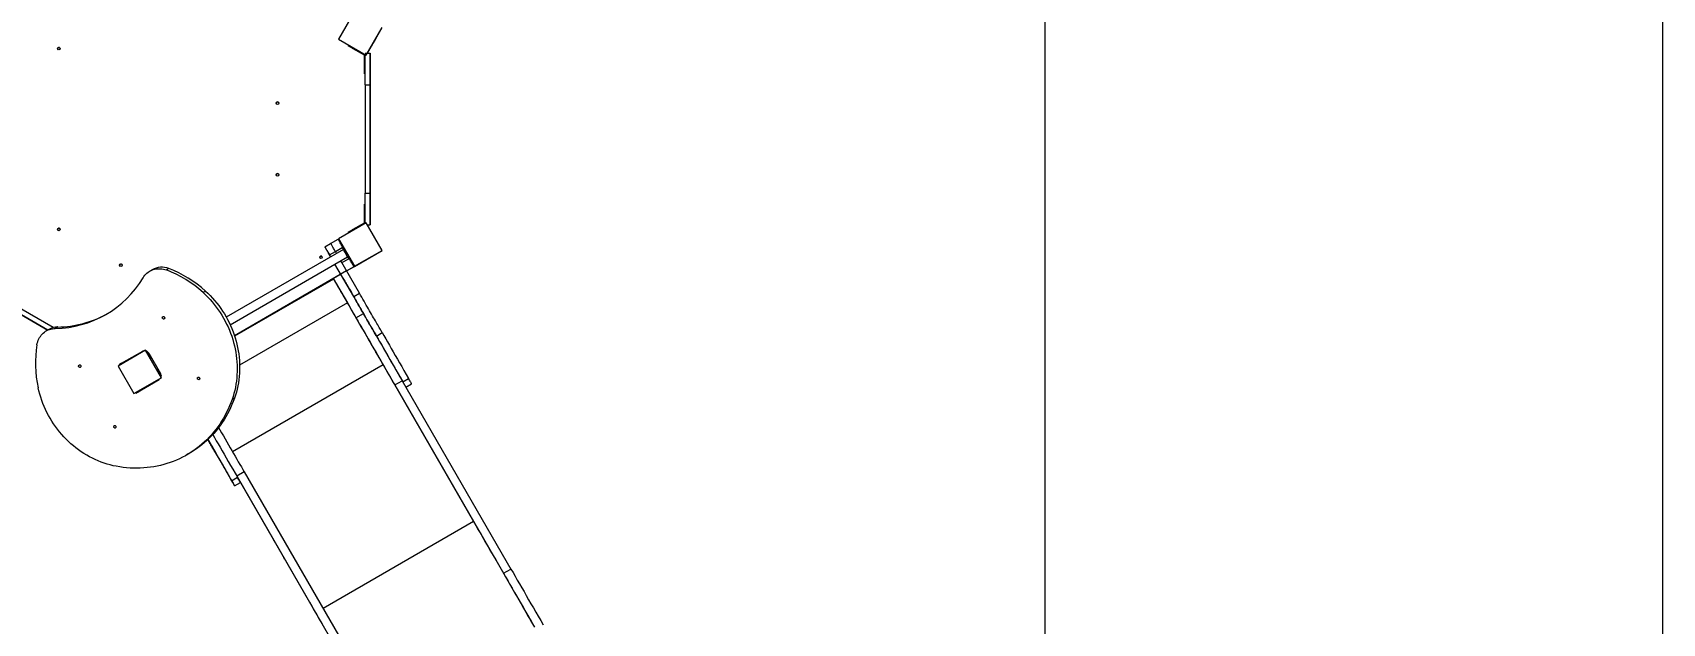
# Model space of a CAD drawing. Header units: millimetres. Extents: x -6006 to 5875, y -6399 to 6717.
# Drawn here: x 756 to 5875, y -1473 to 383 of the extents above; entities that cross this region are included whole.
import ezdxf

# ---------------------------------------------------------------- set-up
doc = ezdxf.new("R2010")
doc.units = ezdxf.units.MM
for name, color, linetype in [('DIKOM_ОБЪЕКТ', 7, 'Continuous'), ('DIKOM_РАЗМЕР_ЗОНА', 7, 'Continuous'), ('DIKOM_РАЗМЕР_ОБЪЕКТА', 7, 'Continuous')]:
    doc.layers.add(name, color=color, linetype=linetype)
doc.styles.add('style1', font='arial.ttf', dxfattribs={"width": 0.8})
doc.dimstyles.new('1-50', dxfattribs={"dimtxt": 300, "dimasz": 200, "dimexe": 100, "dimexo": 0, "dimgap": 100, "dimtad": 0, "dimdec": 0, "dimtxsty": 'style1', "dimcen": 0, "dimclrd": 7, "dimclre": 7, "dimadec": 1, "dimazin": 2, "dimtfac": 1, "dimtdec": 0, "dimtmove": 1, "dimatfit": 3, "dimfxl": 0, "dimlwd": 25, "dimlwe": 18, "dimarcsym": 0})

# ---------------------------------------------------------------- blocks, each defined once
blk = doc.blocks.new('*D15')
at = {"layer": 'Defpoints', "color": 0, "transparency": 16777216}
for p in [(-4354.5, 4593), (3409.3, 4593), (-1328.6, -3571.9)]:
    blk.add_point(p, dxfattribs=at)
at = {"layer": 'DIKOM_РАЗМЕР_ОБЪЕКТА', "color": 7, "lineweight": 18, "transparency": 16777216}
for p, q in [((3409.3, 4593), (-4454.5, 4593)), ((-1328.6, -3571.9), (-4454.5, -3571.9))]:
    blk.add_line(p, q, dxfattribs=at)
at = {"layer": 'DIKOM_РАЗМЕР_ОБЪЕКТА', "color": 7, "lineweight": 25, "transparency": 16777216}
for p, q in [((-4354.5, 4393), (-4354.5, 968.7)), ((-4354.5, -3371.9), (-4354.5, 52.5))]:
    blk.add_line(p, q, dxfattribs=at)
at = {"layer": 'DIKOM_РАЗМЕР_ОБЪЕКТА', "color": 7, "transparency": 16777216}
for points in [[(-4387.8, 4393), (-4321.1, 4393), (-4354.5, 4593)], [(-4387.8, -3371.9), (-4321.1, -3371.9), (-4354.5, -3571.9)]]:
    blk.add_solid(points, dxfattribs=at)
at = {"layer": 'DIKOM_РАЗМЕР_ОБЪЕКТА', "color": 0, "transparency": 16777216, "insert": (-4354.5, 510.6), "char_height": 300, "attachment_point": 5, "rotation": 90, "style": 'style1'}
blk.add_mtext('8150', dxfattribs=at)
blk = doc.blocks.new('*D16')
at = {"layer": 'Defpoints', "color": 0, "transparency": 16777216}
for p in [(3934.6, 4272.9), (-3710.1, -291), (3934.6, -4791.6)]:
    blk.add_point(p, dxfattribs=at)
at = {"layer": 'DIKOM_РАЗМЕР_ОБЪЕКТА', "color": 7, "lineweight": 18, "transparency": 16777216}
for p, q in [((3934.6, 4272.9), (3934.6, -4891.6)), ((-3710.1, -291), (-3710.1, -4891.6))]:
    blk.add_line(p, q, dxfattribs=at)
at = {"layer": 'DIKOM_РАЗМЕР_ОБЪЕКТА', "color": 7, "lineweight": 25, "transparency": 16777216}
for p, q in [((-3510.1, -4791.6), (-1432.6, -4791.6)), ((3734.6, -4791.6), (-518.7, -4791.6))]:
    blk.add_line(p, q, dxfattribs=at)
at = {"layer": 'DIKOM_РАЗМЕР_ОБЪЕКТА', "color": 7, "transparency": 16777216}
for points in [[(-3510.1, -4758.3), (-3510.1, -4825), (-3710.1, -4791.6)], [(3734.6, -4758.3), (3734.6, -4825), (3934.6, -4791.6)]]:
    blk.add_solid(points, dxfattribs=at)
at = {"layer": 'DIKOM_РАЗМЕР_ОБЪЕКТА', "color": 0, "transparency": 16777216, "insert": (-975.7, -4791.6), "char_height": 300, "attachment_point": 5, "style": 'style1'}
blk.add_mtext('7650', dxfattribs=at)
blk = doc.blocks.new('*D14')
at = {"layer": 'Defpoints', "color": 0, "transparency": 16777216}
for p in [(3463.3, 6716.6), (-5809.5, -5571.9), (-1350.4, -5571.9)]:
    blk.add_point(p, dxfattribs=at)
at = {"layer": 'DIKOM_РАЗМЕР_ЗОНА', "color": 7, "lineweight": 18, "transparency": 16777216}
for p, q in [((3463.3, 6716.6), (-5909.5, 6716.6)), ((-1350.4, -5571.9), (-5909.5, -5571.9))]:
    blk.add_line(p, q, dxfattribs=at)
at = {"layer": 'DIKOM_РАЗМЕР_ЗОНА', "color": 7, "lineweight": 25, "transparency": 16777216}
for p, q in [((-5809.5, 6516.6), (-5809.5, 1149.1)), ((-5809.5, -5371.9), (-5809.5, 69.4))]:
    blk.add_line(p, q, dxfattribs=at)
at = {"layer": 'DIKOM_РАЗМЕР_ЗОНА', "color": 7, "transparency": 16777216}
for points in [[(-5842.8, 6516.6), (-5776.2, 6516.6), (-5809.5, 6716.6)], [(-5842.8, -5371.9), (-5776.2, -5371.9), (-5809.5, -5571.9)]]:
    blk.add_solid(points, dxfattribs=at)
at = {"layer": 'DIKOM_РАЗМЕР_ЗОНА', "color": 0, "transparency": 16777216, "insert": (-5809.5, 609.2), "char_height": 300, "attachment_point": 5, "rotation": 90, "style": 'style1'}
blk.add_mtext('12300', dxfattribs=at)
blk = doc.blocks.new('*D13')
at = {"layer": 'Defpoints', "color": 0, "transparency": 16777216}
for p in [(5874.9, 4901.6), (-5210.1, -1293.8), (5874.9, -6202.3)]:
    blk.add_point(p, dxfattribs=at)
at = {"layer": 'DIKOM_РАЗМЕР_ЗОНА', "color": 7, "lineweight": 18, "transparency": 16777216}
for p, q in [((5874.9, 4901.6), (5874.9, -6302.3)), ((-5210.1, -1293.8), (-5210.1, -6302.3))]:
    blk.add_line(p, q, dxfattribs=at)
at = {"layer": 'DIKOM_РАЗМЕР_ЗОНА', "color": 7, "lineweight": 25, "transparency": 16777216}
for p, q in [((-5010.1, -6202.3), (160.5, -6202.3)), ((5674.9, -6202.3), (1240.2, -6202.3))]:
    blk.add_line(p, q, dxfattribs=at)
at = {"layer": 'DIKOM_РАЗМЕР_ЗОНА', "color": 7, "transparency": 16777216}
for points in [[(-5010.1, -6169), (-5010.1, -6235.6), (-5210.1, -6202.3)], [(5674.9, -6169), (5674.9, -6235.6), (5874.9, -6202.3)]]:
    blk.add_solid(points, dxfattribs=at)
at = {"layer": 'DIKOM_РАЗМЕР_ЗОНА', "color": 0, "transparency": 16777216, "insert": (700.4, -6202.3), "char_height": 300, "attachment_point": 5, "style": 'style1'}
blk.add_mtext('11100', dxfattribs=at)

msp = doc.modelspace()

# ---------------------------------------------------------------- linework, layer by layer
at = {"layer": 'DIKOM_ОБЪЕКТ', "color": 7, "linetype": 'Continuous', "lineweight": 15}
for p, q in [((1766.9, 448.6), (1716.9, 362)), ((1716.9, 362), (1803.5, 312)), ((1803.5, 312), (1853.5, 398.6)), ((1807.4, 318.6), (1853.6, 398.5)), ((1747.3, 341), (1748.8, 343.6)), ((1764.3, 334.6), (1762.8, 332)), ((1797.7, 311.8), (1762.8, 332)), ((1797.7, 271.6), (1797.7, 311.8)), ((1800.7, 318.6), (1815.7, 318.6)), ((1815.8, 318.5), (1815.7, 318.6)), ((1797.7, 271.6), (1800.7, 271.6)), ((1800.7, 253.6), (1797.7, 253.6)), ((1797.7, 253.5), (1797.7, 253.6)), ((1800.7, 253.5), (1797.7, 253.5)), ((1800.7, 218.6), (1815.7, 218.6)), ((1800.7, 218.6), (1800.7, -121.4)), ((1815.7, 218.6), (1815.7, -121.4)), ((1815.8, -121.5), (1815.8, 218.5)), ((1815.7, 198.6), (1815.7, 198.5)), ((1815.7, 198.5), (1815.7, 198.5)), ((1815.7, 98.6), (1815.7, 98.5)), ((1815.7, -1.4), (1815.7, -1.5)), ((1815.7, -1.5), (1815.7, -1.5)), ((1815.7, -101.4), (1815.7, -101.5)), ((1800.7, -121.4), (1815.7, -121.4)), ((1797.7, -156.4), (1800.7, -156.4)), ((1797.7, -214.7), (1797.7, -174.4)), ((1800.7, -174.4), (1797.7, -174.4)), ((1803.5, -214.8), (1716.9, -264.8)), ((1748.8, -246.4), (1747.3, -243.8)), ((1762.8, -234.8), (1797.7, -214.7)), ((1762.8, -234.8), (1764.3, -237.4)), ((1853.5, -301.4), (1803.5, -214.8)), ((1807.4, -221.4), (1815.7, -221.4)), ((1807.4, -221.5), (1815.8, -221.5)), ((1815.7, -221.4), (1815.8, -221.5)), ((1731.7, -298.4), (1363.8, -510.9)), ((1673.6, -289.8), (1691.8, -279.3)), ((1673.6, -289.8), (1673.6, -289.9)), ((1688.6, -315.8), (1706.8, -305.3)), ((1691.8, -279.3), (1715.2, -265.8)), ((1691.8, -279.3), (1691.8, -279.3)), ((1706.8, -305.3), (1728.5, -292.8)), ((1710.1, -310.9), (1706.8, -305.3)), ((1716.9, -264.8), (1766.9, -351.4)), ((1716.9, -264.8), (1716.9, -264.9)), ((1728.5, -292.8), (1731.9, -290.8)), ((1728.5, -292.8), (1728.5, -292.8)), ((1766.9, -351.4), (1853.5, -301.4)), ((1766.9, -351.5), (1853.5, -301.5)), ((1853.5, -301.4), (1853.5, -301.5)), ((1376.1, -534.9), (1745.2, -321.8)), ((1691.9, -321.4), (1688.6, -315.8)), ((1764.2, -446.7), (1705.4, -344.8)), ((1726.8, -339.9), (1723.6, -334.3)), ((1782.4, -436.2), (1723.6, -334.3)), ((1726.8, -339.9), (1748.5, -327.4)), ((1741.8, -366), (1766.9, -351.5)), ((1741.8, -365.9), (1765.2, -352.4)), ((1741.8, -366), (1765.2, -352.5)), ((1748.5, -327.4), (1751.9, -325.4)), ((1748.5, -327.4), (1751.9, -325.4)), ((1748.5, -327.4), (1748.5, -327.4)), ((1751.9, -325.4), (1751.9, -325.4)), ((1766.9, -351.5), (1765.2, -352.5)), ((1766.9, -351.5), (1765.2, -352.5)), ((1766.9, -351.5), (1765.2, -352.5)), ((1765.2, -352.4), (1765.2, -352.5)), ((1766.9, -351.4), (1766.9, -351.5)), ((1766.9, -351.5), (1766.9, -351.5)), ((1766.9, -351.5), (1766.9, -351.5)), ((1766.9, -351.5), (1766.9, -351.5)), ((1766.9, -351.5), (1766.9, -351.5)), ((1131.4, -362.1), (1123.7, -366.6)), ((1183.5, -358.5), (1175.8, -362.9)), ((1741.8, -366), (1389.6, -569.3)), ((1701, -391.3), (1390.1, -570.7)), ((1700.2, -390), (1723.6, -376.5)), ((1700.2, -390), (1700.2, -390)), ((1700.2, -390), (1744.3, -466.2)), ((1723.6, -376.5), (1723.6, -376.5)), ((642.7, -458.7), (803.4, -551.5)), ((803.4, -551.5), (642.7, -458.7)), ((820.4, -544), (650.2, -445.7)), ((1298.6, -429.2), (1290.9, -433.6)), ((1764.2, -446.7), (1782.4, -436.2)), ((1744.3, -466.2), (1405.8, -661.6)), ((1771.2, -512.8), (1794.6, -499.3)), ((806.3, -549.8), (798.6, -554.3)), ((834.6, -542), (826.9, -546.5)), ((1835.6, -570.3), (1853.8, -559.8)), ((1110.7, -614.8), (1024.1, -664.8)), ((1024.1, -664.8), (1074.1, -751.4)), ((1035.2, -656), (1027.5, -660.5)), ((1035.2, -656), (1101.4, -617.8)), ((1160.7, -701.4), (1110.7, -614.8)), ((1120.5, -624.1), (1157.5, -688.2)), ((1125.7, -640.8), (1129, -638.9)), ((1856.8, -661), (1383.9, -934)), ((1856.8, -661), (2141, -1153.3)), ((1074.1, -751.4), (1160.7, -701.4)), ((1153.2, -708), (1079.5, -750.5)), ((1158.1, -702.9), (1080.3, -747.8)), ((1145.7, -675.4), (1149, -673.5)), ((1145.7, -675.4), (1149, -673.5)), ((1147.4, -674.5), (1147.4, -674.4)), ((1160.7, -701.4), (1160.7, -701.4)), ((1893.1, -724.1), (1916.5, -710.6)), ((1916.5, -710.6), (2258.1, -1302.2)), ((1918.6, -714.2), (1936.8, -703.7)), ((1074.1, -751.4), (1074.1, -751.4)), ((1389.8, -765.3), (1382.1, -769.7)), ((1893.1, -724.1), (2234.7, -1315.7)), ((1928.1, -730.6), (1946.3, -720.1)), ((1306.5, -896), (1306.2, -895.5)), ((1306.5, -896), (1311.6, -904.8)), ((1310.5, -902.9), (1310.5, -902.8)), ((1240.1, -943.6), (1247.8, -939.2)), ((1330.6, -937.7), (1330.6, -937.7)), ((1380.8, -1024.7), (1399, -1014.2)), ((1420.3, -997.1), (1396.9, -1010.6)), ((1397.7, -1011.9), (1738.4, -1602.2)), ((1420.3, -997.1), (1761.8, -1588.7)), ((1390.3, -1041.1), (1408.5, -1030.6)), ((1408.5, -1030.6), (1625.3, -1406.3)), ((2141, -1153.3), (1668.1, -1426.3)), ((2234.7, -1315.7), (2258.1, -1302.2))]:
    msp.add_line(p, q, dxfattribs=at)
at = {"layer": 'DIKOM_ОБЪЕКТ', "color": 7, "linetype": 'Continuous', "lineweight": 15, "flags": 128}
for points in [[(1835.3, 366.9), (1835.2, 366.8), (1834.9, 366.3), (1834.5, 365.5), (1833.9, 364.5), (1833.1, 363.2), (1832.2, 361.6), (1831.2, 359.9), (1830.2, 358.1), (1829.1, 356.2), (1828, 354.3), (1826.9, 352.4), (1825.8, 350.5), (1824.8, 348.8), (1824, 347.3), (1823.2, 346), (1822.6, 345), (1822.2, 344.2), (1821.9, 343.7), (1821.8, 343.5), (1821.9, 343.7), (1822.2, 344.2), (1822.6, 345), (1823.2, 346), (1824, 347.3), (1824.8, 348.8), (1825.8, 350.5), (1826.9, 352.4), (1828, 354.3), (1829.1, 356.2), (1830.2, 358.1), (1831.2, 359.9), (1832.2, 361.6), (1833.1, 363.2), (1833.9, 364.5), (1834.5, 365.5), (1834.9, 366.3), (1835.2, 366.8), (1835.3, 366.9)], [(1831.1, 359.5), (1831, 359.4), (1830.7, 358.9), (1830.3, 358.2), (1829.7, 357.2), (1829.1, 356.1), (1828.4, 354.9), (1827.8, 353.8), (1827.2, 352.7), (1826.7, 351.8), (1826.3, 351.2), (1826.1, 350.9), (1826.1, 350.9), (1826.3, 351.2), (1826.7, 351.8), (1827.2, 352.7), (1827.8, 353.8), (1828.4, 354.9), (1829.1, 356.1), (1829.7, 357.2), (1830.3, 358.2), (1830.7, 358.9), (1831, 359.4), (1831.1, 359.5)], [(1762.8, 332), (1760.6, 333.2), (1758.5, 334.5), (1756.4, 335.7), (1754.4, 336.8), (1752.6, 337.9), (1751.1, 338.8), (1749.7, 339.5), (1748.7, 340.1), (1747.9, 340.6), (1747.4, 340.9), (1747.3, 341)], [(1800.7, 218.6), (1800.7, 224.6), (1800.7, 230.6), (1800.7, 236.6), (1800.7, 242.5), (1800.7, 248.3), (1800.7, 254), (1800.7, 259.6), (1800.7, 265), (1800.7, 270.3), (1800.7, 275.4), (1800.7, 280.2), (1800.7, 284.9), (1800.7, 289.3), (1800.7, 293.4), (1800.7, 297.3), (1800.7, 300.9), (1800.7, 304.1), (1800.7, 307.1), (1800.7, 309.8), (1800.7, 312.1), (1800.7, 313.6)], [(1815.7, 218.6), (1815.7, 224.6), (1815.7, 230.6), (1815.7, 236.6), (1815.7, 242.5), (1815.7, 248.3), (1815.7, 254), (1815.7, 259.6), (1815.7, 265), (1815.7, 270.3), (1815.7, 275.4), (1815.7, 280.2), (1815.7, 284.9), (1815.7, 289.3), (1815.7, 293.4), (1815.7, 297.3), (1815.7, 300.9), (1815.7, 304.1), (1815.7, 307.1), (1815.7, 309.8), (1815.7, 312.1), (1815.7, 314), (1815.7, 315.7), (1815.7, 316.9), (1815.7, 317.8), (1815.7, 318.4), (1815.7, 318.6)], [(1815.8, 318.5), (1815.8, 318.4), (1815.8, 317.8), (1815.8, 316.9), (1815.8, 315.6), (1815.8, 314), (1815.8, 312), (1815.8, 309.7), (1815.8, 307.1), (1815.8, 304.1), (1815.8, 300.8), (1815.8, 297.3), (1815.8, 293.4), (1815.8, 289.2), (1815.8, 284.9), (1815.8, 280.2), (1815.8, 275.3), (1815.8, 270.3), (1815.8, 265), (1815.8, 259.6), (1815.8, 254), (1815.8, 248.3), (1815.8, 242.5), (1815.8, 236.6), (1815.8, 230.6), (1815.8, 224.6), (1815.8, 218.5)], [(1797.7, 253.6), (1797.7, 253.7), (1797.7, 254.3), (1797.7, 255.2), (1797.7, 256.4), (1797.7, 258), (1797.7, 259.8), (1797.7, 261.8), (1797.7, 264.1), (1797.7, 266.5), (1797.7, 269), (1797.7, 271.6)], [(1815.7, 269.6), (1815.7, 269.7), (1815.7, 270.3), (1815.7, 271.1), (1815.7, 272.1), (1815.7, 273.3), (1815.7, 274.4), (1815.7, 275.6), (1815.7, 276.5), (1815.7, 277.2), (1815.7, 277.5), (1815.7, 277.5), (1815.7, 277.2), (1815.7, 276.5), (1815.7, 275.6), (1815.7, 274.4), (1815.7, 273.3), (1815.7, 272.1), (1815.7, 271.1), (1815.7, 270.3), (1815.7, 269.7), (1815.7, 269.6)], [(1815.7, 269.5), (1815.7, 269.7), (1815.7, 270.2), (1815.7, 271), (1815.7, 272.1), (1815.7, 273.2), (1815.7, 274.4), (1815.7, 275.5), (1815.7, 276.5), (1815.7, 277.1), (1815.7, 277.5), (1815.7, 277.5), (1815.7, 277.1), (1815.7, 276.5), (1815.7, 275.5), (1815.7, 274.4), (1815.7, 273.2), (1815.7, 272.1), (1815.7, 271), (1815.7, 270.2), (1815.7, 269.7), (1815.7, 269.5)], [(1815.7, 98.6), (1815.7, 98.7), (1815.7, 99.3), (1815.7, 100.2), (1815.7, 101.4), (1815.7, 103), (1815.7, 104.9), (1815.7, 107.1), (1815.7, 109.7), (1815.7, 112.5), (1815.7, 115.5), (1815.7, 118.8), (1815.7, 122.3), (1815.7, 126), (1815.7, 129.9), (1815.7, 133.9), (1815.7, 138), (1815.7, 142.2), (1815.7, 146.4), (1815.7, 150.7), (1815.7, 154.9), (1815.7, 159.1), (1815.7, 163.2), (1815.7, 167.2), (1815.7, 171.1), (1815.7, 174.8), (1815.7, 178.3), (1815.7, 181.6), (1815.7, 184.7), (1815.7, 187.5), (1815.7, 190), (1815.7, 192.2), (1815.7, 194.1), (1815.7, 195.7), (1815.7, 196.9), (1815.7, 197.8), (1815.7, 198.4), (1815.7, 198.6)], [(1815.7, 198.5), (1815.7, 198.4), (1815.7, 197.8), (1815.7, 196.9), (1815.7, 195.7), (1815.7, 194.1), (1815.7, 192.2), (1815.7, 190), (1815.7, 187.4), (1815.7, 184.6), (1815.7, 181.6), (1815.7, 178.3), (1815.7, 174.8), (1815.7, 171.1), (1815.7, 167.2), (1815.7, 163.2), (1815.7, 159.1), (1815.7, 154.9), (1815.7, 150.7), (1815.7, 146.4), (1815.7, 142.2), (1815.7, 138), (1815.7, 133.9), (1815.7, 129.9), (1815.7, 126), (1815.7, 122.3), (1815.7, 118.8), (1815.7, 115.5), (1815.7, 112.4), (1815.7, 109.6), (1815.7, 107.1), (1815.7, 104.9), (1815.7, 103), (1815.7, 101.4), (1815.7, 100.2), (1815.7, 99.3), (1815.7, 98.7), (1815.7, 98.5)], [(1815.7, -101.4), (1815.7, -101.3), (1815.7, -100.7), (1815.7, -99.8), (1815.7, -98.6), (1815.7, -97), (1815.7, -95.1), (1815.7, -92.9), (1815.7, -90.3), (1815.7, -87.5), (1815.7, -84.5), (1815.7, -81.2), (1815.7, -77.7), (1815.7, -74), (1815.7, -70.1), (1815.7, -66.1), (1815.7, -62), (1815.7, -57.8), (1815.7, -53.6), (1815.7, -49.3), (1815.7, -45.1), (1815.7, -40.9), (1815.7, -36.8), (1815.7, -32.8), (1815.7, -28.9), (1815.7, -25.2), (1815.7, -21.7), (1815.7, -18.4), (1815.7, -15.3), (1815.7, -12.5), (1815.7, -10), (1815.7, -7.8), (1815.7, -5.9), (1815.7, -4.3), (1815.7, -3.1), (1815.7, -2.2), (1815.7, -1.6), (1815.7, -1.4)], [(1815.7, -1.5), (1815.7, -1.6), (1815.7, -2.2), (1815.7, -3.1), (1815.7, -4.3), (1815.7, -5.9), (1815.7, -7.8), (1815.7, -10), (1815.7, -12.6), (1815.7, -15.4), (1815.7, -18.4), (1815.7, -21.7), (1815.7, -25.2), (1815.7, -28.9), (1815.7, -32.8), (1815.7, -36.8), (1815.7, -40.9), (1815.7, -45.1), (1815.7, -49.3), (1815.7, -53.6), (1815.7, -57.8), (1815.7, -62), (1815.7, -66.1), (1815.7, -70.1), (1815.7, -74), (1815.7, -77.7), (1815.7, -81.2), (1815.7, -84.5), (1815.7, -87.6), (1815.7, -90.4), (1815.7, -92.9), (1815.7, -95.1), (1815.7, -97), (1815.7, -98.6), (1815.7, -99.8), (1815.7, -100.7), (1815.7, -101.3), (1815.7, -101.5)], [(1800.7, -216.4), (1800.7, -214.9), (1800.7, -212.6), (1800.7, -210), (1800.7, -207), (1800.7, -203.7), (1800.7, -200.2), (1800.7, -196.3), (1800.7, -192.1), (1800.7, -187.8), (1800.7, -183.1), (1800.7, -178.2), (1800.7, -173.2), (1800.7, -167.9), (1800.7, -162.5), (1800.7, -156.9), (1800.7, -151.2), (1800.7, -145.4), (1800.7, -139.5), (1800.7, -133.5), (1800.7, -127.5), (1800.7, -121.4)], [(1815.7, -221.4), (1815.7, -221.3), (1815.7, -220.7), (1815.7, -219.8), (1815.7, -218.5), (1815.7, -216.9), (1815.7, -214.9), (1815.7, -212.6), (1815.7, -210), (1815.7, -207), (1815.7, -203.7), (1815.7, -200.2), (1815.7, -196.3), (1815.7, -192.1), (1815.7, -187.8), (1815.7, -183.1), (1815.7, -178.2), (1815.7, -173.2), (1815.7, -167.9), (1815.7, -162.5), (1815.7, -156.9), (1815.7, -151.2), (1815.7, -145.4), (1815.7, -139.5), (1815.7, -133.5), (1815.7, -127.5), (1815.7, -121.4)], [(1815.8, -121.5), (1815.8, -127.5), (1815.8, -133.5), (1815.8, -139.5), (1815.8, -145.4), (1815.8, -151.2), (1815.8, -156.9), (1815.8, -162.5), (1815.8, -167.9), (1815.8, -173.2), (1815.8, -178.3), (1815.8, -183.1), (1815.8, -187.8), (1815.8, -192.2), (1815.8, -196.3), (1815.8, -200.2), (1815.8, -203.8), (1815.8, -207), (1815.8, -210), (1815.8, -212.7), (1815.8, -215), (1815.8, -216.9), (1815.8, -218.6), (1815.8, -219.8), (1815.8, -220.7), (1815.8, -221.3), (1815.8, -221.5)], [(1797.7, -174.4), (1797.7, -171.9), (1797.7, -169.4), (1797.7, -167), (1797.7, -164.7), (1797.7, -162.7), (1797.7, -160.8), (1797.7, -159.3), (1797.7, -158.1), (1797.7, -157.2), (1797.7, -156.6), (1797.7, -156.4)], [(1815.7, -180.4), (1815.7, -180.3), (1815.7, -179.7), (1815.7, -178.9), (1815.7, -177.9), (1815.7, -176.7), (1815.7, -175.6), (1815.7, -174.4), (1815.7, -173.5), (1815.7, -172.8), (1815.7, -172.5), (1815.7, -172.5), (1815.7, -172.8), (1815.7, -173.5), (1815.7, -174.4), (1815.7, -175.6), (1815.7, -176.7), (1815.7, -177.9), (1815.7, -178.9), (1815.7, -179.7), (1815.7, -180.3), (1815.7, -180.4)], [(1815.7, -180.5), (1815.7, -180.3), (1815.7, -179.8), (1815.7, -179), (1815.7, -177.9), (1815.7, -176.8), (1815.7, -175.6), (1815.7, -174.5), (1815.7, -173.5), (1815.7, -172.9), (1815.7, -172.5), (1815.7, -172.5), (1815.7, -172.9), (1815.7, -173.5), (1815.7, -174.5), (1815.7, -175.6), (1815.7, -176.8), (1815.7, -177.9), (1815.7, -179), (1815.7, -179.8), (1815.7, -180.3), (1815.7, -180.5)], [(1747.3, -243.8), (1747.4, -243.8), (1747.9, -243.5), (1748.7, -243), (1749.7, -242.4), (1751.1, -241.6), (1752.6, -240.7), (1754.4, -239.7), (1756.4, -238.6), (1758.5, -237.4), (1760.6, -236.1), (1762.8, -234.8)], [(1688.6, -315.8), (1686.9, -312.9), (1685.3, -310), (1683.7, -307.2), (1682.1, -304.5), (1680.6, -302), (1679.3, -299.6), (1678, -297.4), (1676.9, -295.5), (1675.9, -293.8), (1675.1, -292.4), (1674.5, -291.3), (1674, -290.5), (1673.7, -290), (1673.6, -289.8)], [(1673.6, -289.9), (1673.7, -290), (1674, -290.5), (1674.5, -291.3), (1675.1, -292.4), (1675.9, -293.8), (1676.9, -295.5), (1678, -297.5), (1679.3, -299.6), (1680.6, -302), (1682.1, -304.6), (1683.7, -307.3), (1685.3, -310.1), (1686.9, -312.9), (1688.6, -315.8)], [(1706.8, -305.3), (1705.1, -302.4), (1703.5, -299.5), (1701.9, -296.7), (1700.3, -294), (1698.8, -291.5), (1697.5, -289.1), (1696.2, -286.9), (1695.1, -285), (1694.1, -283.3), (1693.3, -281.9), (1692.7, -280.8), (1692.2, -280), (1691.9, -279.5), (1691.8, -279.3)], [(1706.8, -305.3), (1705.1, -302.4), (1703.5, -299.5), (1701.9, -296.7), (1700.3, -294), (1698.8, -291.5), (1697.5, -289.1), (1696.2, -286.9), (1695.1, -285), (1694.1, -283.3), (1693.3, -281.9), (1692.7, -280.8), (1692.2, -280), (1691.9, -279.5), (1691.8, -279.3)], [(1730.2, -291.8), (1728.5, -288.9), (1726.9, -286), (1725.2, -283.2), (1723.7, -280.5), (1722.2, -278), (1720.8, -275.6), (1719.6, -273.4), (1718.5, -271.5), (1717.5, -269.8), (1716.7, -268.4), (1716, -267.3), (1715.6, -266.5), (1715.3, -266), (1715.2, -265.8)], [(1748.5, -327.4), (1748.4, -327.3), (1748.1, -326.8), (1747.6, -326), (1747, -324.9), (1746.2, -323.5), (1745.3, -321.9), (1744.2, -320.1), (1743.1, -318.1), (1741.8, -315.9), (1740.5, -313.6), (1739.1, -311.3), (1737.8, -308.9), (1736.4, -306.6), (1735.1, -304.3), (1733.9, -302.1), (1732.7, -300.1), (1731.6, -298.3), (1730.7, -296.7), (1729.9, -295.3), (1729.3, -294.2), (1728.8, -293.4), (1728.6, -293), (1728.5, -292.8)], [(1728.5, -292.8), (1728.6, -293), (1728.8, -293.4), (1729.3, -294.2), (1729.9, -295.3), (1730.7, -296.7), (1731.6, -298.3), (1731.7, -298.4)], [(1745.2, -321.8), (1745.1, -321.6), (1744.8, -321.2), (1744.4, -320.4), (1743.8, -319.3), (1743, -318), (1742.2, -316.5), (1741.2, -314.8), (1740.1, -313), (1739, -311.1), (1737.9, -309.1), (1736.8, -307.2), (1735.8, -305.4), (1734.8, -303.7), (1733.9, -302.2), (1733.1, -300.9), (1732.5, -299.8), (1732.1, -299.1), (1731.8, -298.6), (1731.7, -298.4)], [(1751.9, -325.4), (1751.8, -325.3), (1751.6, -324.8), (1751.1, -324), (1750.5, -322.9), (1749.7, -321.5), (1748.8, -319.9), (1747.7, -318.1), (1746.5, -316.1), (1745.3, -313.9), (1744, -311.6), (1742.6, -309.3), (1741.2, -306.9), (1739.9, -304.6), (1738.6, -302.3), (1737.3, -300.1), (1736.2, -298.1), (1735.1, -296.3), (1734.2, -294.7), (1733.4, -293.3), (1732.8, -292.2), (1732.3, -291.4), (1732, -291), (1731.9, -290.8)], [(1740.5, -313.6), (1740.4, -313.4), (1740.1, -313), (1739.7, -312.3), (1739.2, -311.4), (1738.6, -310.4), (1738, -309.3), (1737.5, -308.4), (1737, -307.6), (1736.7, -307), (1736.5, -306.7), (1736.5, -306.7), (1736.7, -307), (1737, -307.6), (1737.5, -308.4), (1738, -309.3), (1738.6, -310.4), (1739.2, -311.4), (1739.7, -312.3), (1740.1, -313), (1740.4, -313.4), (1740.5, -313.6)], [(1745.2, -321.8), (1745.3, -321.9), (1746.2, -323.6), (1747, -324.9), (1747.6, -326), (1748.1, -326.8), (1748.4, -327.3), (1748.5, -327.4)], [(1765.2, -352.4), (1765.1, -352.3), (1764.8, -351.8), (1764.4, -351), (1763.7, -349.8), (1762.9, -348.4), (1761.9, -346.7), (1760.8, -344.8), (1759.5, -342.6), (1758.2, -340.3), (1756.7, -337.7), (1755.1, -335), (1753.5, -332.2), (1751.9, -329.3), (1750.2, -326.4)], [(1102.8, -387.2), (1105.4, -383.3), (1108.2, -379.6), (1111.3, -376.2), (1114.6, -373), (1118.2, -370.2), (1122, -367.6), (1125.9, -365.3), (1130.1, -363.4), (1134.4, -361.8), (1138.8, -360.5), (1143.3, -359.6), (1147.9, -359), (1152.5, -358.8), (1157.2, -358.9), (1161.9, -359.4), (1166.6, -360.2), (1171.2, -361.4), (1175.8, -362.9)], [(1700.2, -390), (1700.3, -390.1), (1700.6, -390.6), (1701, -391.4), (1701.7, -392.4), (1702.5, -393.8), (1703.5, -395.5), (1704.6, -397.5), (1705.9, -399.8), (1707.4, -402.3), (1709, -405.2), (1710.8, -408.3), (1712.8, -411.7), (1714.9, -415.4), (1717.2, -419.3), (1719.5, -423.4), (1722.1, -427.8), (1724.7, -432.4), (1727.5, -437.1), (1730.4, -442.1), (1733.4, -447.3), (1736.5, -452.7), (1739.6, -458.2), (1742.9, -463.9), (1746.3, -469.7), (1749.7, -475.6), (1753.2, -481.6), (1756.7, -487.7), (1760.3, -493.9), (1763.9, -500.2), (1767.5, -506.5), (1771.2, -512.8)], [(1723.6, -376.5), (1723.7, -376.6), (1724, -377.1), (1724.4, -377.9), (1725.1, -378.9), (1725.9, -380.3), (1726.8, -382), (1728, -384), (1729.3, -386.3), (1730.8, -388.8), (1732.4, -391.7), (1734.2, -394.8), (1736.2, -398.2), (1738.3, -401.9), (1740.5, -405.8), (1742.9, -409.9), (1745.5, -414.3), (1748.1, -418.9), (1750.9, -423.6), (1753.8, -428.6), (1756.8, -433.8), (1759.8, -439.2), (1763, -444.7), (1766.3, -450.4), (1769.7, -456.2), (1773.1, -462.1), (1776.5, -468.1), (1780.1, -474.2), (1783.7, -480.4), (1787.3, -486.7), (1790.9, -493), (1794.6, -499.3)], [(1290.9, -433.6), (1298.5, -440.6), (1305.8, -447.9), (1312.9, -455.5), (1319.7, -463.3), (1326.3, -471.3), (1332.7, -479.5), (1338.8, -487.9), (1344.6, -496.5), (1350.2, -505.3), (1355.5, -514.2), (1360.5, -523.4), (1365.2, -532.6), (1369.6, -542), (1373.7, -551.6), (1377.5, -561.2), (1381, -571), (1384.2, -580.9), (1387.1, -590.8), (1389.6, -600.8), (1391.8, -610.9), (1393.7, -621), (1395.3, -631.1), (1396.5, -641.3), (1397.4, -651.4), (1398, -661.6), (1398.2, -671.8), (1398.1, -681.9), (1397.6, -692), (1396.8, -702), (1395.7, -712), (1394.3, -721.8), (1392.5, -731.6), (1390.4, -741.3), (1387.9, -750.9), (1385.2, -760.4), (1382.1, -769.7)], [(1298.6, -429.2), (1306.2, -436.2), (1313.5, -443.5), (1320.5, -451), (1327.4, -458.8), (1334, -466.8), (1340.4, -475), (1346.5, -483.4), (1352.3, -492), (1357.9, -500.8), (1363.2, -509.8), (1368.2, -518.9), (1372.9, -528.2), (1377.3, -537.6), (1381.4, -547.1), (1385.2, -556.8), (1388.7, -566.6), (1391.9, -576.4), (1394.8, -586.4), (1397.3, -596.4), (1399.5, -606.4), (1401.4, -616.5), (1403, -626.7), (1404.2, -636.8), (1405.1, -647), (1405.6, -657.2), (1405.9, -667.3), (1405.8, -677.4), (1405.3, -687.5), (1404.5, -697.6), (1403.4, -707.5), (1401.9, -717.4), (1400.2, -727.2), (1398, -736.9), (1395.6, -746.5), (1392.8, -756), (1389.8, -765.3)], [(1723.2, -429.8), (1723.3, -430), (1723.6, -430.4), (1724, -431.1), (1724.5, -432), (1725.1, -433), (1725.7, -434), (1726.2, -435), (1726.7, -435.8), (1727, -436.4), (1727.2, -436.7), (1727.2, -436.7), (1727, -436.4), (1726.7, -435.8), (1726.2, -435), (1725.7, -434), (1725.1, -433), (1724.5, -432), (1724, -431.1), (1723.6, -430.4), (1723.3, -430), (1723.2, -429.8)], [(1835.6, -570.3), (1834.4, -568.3), (1833, -565.9), (1831.5, -563.3), (1829.8, -560.3), (1828, -557.2), (1826, -553.7), (1823.9, -550), (1821.6, -546.1), (1819.2, -541.9), (1816.7, -537.6), (1814, -533), (1811.2, -528.2), (1808.3, -523.2), (1805.4, -518), (1802.3, -512.6), (1799.1, -507.2), (1795.9, -501.5), (1792.5, -495.8), (1789.1, -489.9), (1785.7, -483.9), (1782.2, -477.8), (1778.6, -471.7), (1775.1, -465.5), (1771.5, -459.3), (1767.8, -453), (1764.2, -446.7)], [(1853.8, -559.8), (1852.6, -557.8), (1851.2, -555.4), (1849.7, -552.8), (1848, -549.8), (1846.2, -546.7), (1844.2, -543.2), (1842, -539.5), (1839.8, -535.6), (1837.4, -531.4), (1834.8, -527.1), (1832.2, -522.5), (1829.4, -517.7), (1826.5, -512.7), (1823.5, -507.5), (1820.5, -502.1), (1817.3, -496.7), (1814, -491), (1810.7, -485.3), (1807.3, -479.4), (1803.9, -473.4), (1800.4, -467.3), (1796.8, -461.2), (1793.2, -455), (1789.6, -448.8), (1786, -442.5), (1782.4, -436.2)], [(1163.7, -514.9), (1163.3, -513.8), (1163.1, -512.6), (1163.3, -511.5), (1163.9, -510.5), (1164.6, -509.7), (1165.6, -509.3), (1166.7, -509.1), (1167.8, -509.4), (1168.8, -509.9), (1169.7, -510.7), (1170.3, -511.8), (1170.6, -512.9), (1170.5, -514.1), (1170.2, -515.1), (1169.5, -516), (1168.6, -516.6), (1167.6, -516.9), (1166.5, -516.9), (1165.4, -516.5), (1164.5, -515.8), (1163.7, -514.9)], [(1744.3, -466.2), (1749.8, -475.8), (1755.4, -485.4), (1760.9, -495), (1766.4, -504.6), (1771.9, -514.1), (1777.4, -523.6), (1782.8, -533), (1788.2, -542.3), (1793.6, -551.6), (1798.9, -560.8), (1804.1, -569.9), (1809.3, -578.9), (1814.4, -587.7), (1819.5, -596.5), (1824.5, -605.1), (1829.3, -613.6), (1834.2, -621.9), (1838.9, -630.1), (1843.5, -638.1), (1848, -645.9), (1852.4, -653.6), (1856.8, -661)], [(1794.6, -499.3), (1800.3, -509.2), (1806, -519.1), (1811.7, -529), (1817.4, -538.9), (1823.1, -548.8), (1828.8, -558.7), (1834.5, -568.4), (1840.1, -578.2), (1845.7, -587.8), (1851.2, -597.4), (1856.7, -606.9), (1862.1, -616.3), (1867.5, -625.6), (1872.8, -634.8), (1878, -643.9), (1883.2, -652.8), (1888.2, -661.6), (1893.2, -670.2), (1898.1, -678.6), (1902.9, -686.9), (1907.5, -695), (1912.1, -702.9), (1916.5, -710.6)], [(769.4, -597.6), (770.4, -592.8), (771.7, -588.2), (773.3, -583.8), (775.2, -579.5), (777.4, -575.3), (780, -571.4), (782.8, -567.7), (785.8, -564.3), (789.1, -561.1), (792.7, -558.2), (796.4, -555.6), (800.4, -553.3), (804.5, -551.3), (808.8, -549.6), (813.2, -548.3), (817.7, -547.4), (822.3, -546.7), (826.9, -546.5)], [(1771.2, -512.8), (1776.9, -522.7), (1782.6, -532.6), (1788.3, -542.5), (1794.1, -552.4), (1799.8, -562.3), (1805.4, -572.2), (1811.1, -581.9), (1816.7, -591.7), (1822.3, -601.3), (1827.8, -610.9), (1833.3, -620.4), (1838.7, -629.8), (1844.1, -639.1), (1849.4, -648.3), (1854.6, -657.4), (1859.8, -666.3), (1864.8, -675.1), (1869.8, -683.7), (1874.7, -692.1), (1879.5, -700.4), (1884.1, -708.5), (1888.7, -716.4), (1893.1, -724.1)], [(1853.8, -559.8), (1859.1, -569.1), (1864.7, -578.7), (1870.4, -588.6), (1876.3, -598.8), (1882.3, -609.3), (1888.6, -620.1), (1895, -631.2), (1901.5, -642.6), (1908.3, -654.2), (1915.1, -666.2), (1922.2, -678.4), (1929.4, -690.9), (1936.8, -703.7)], [(1835.6, -570.3), (1840.9, -579.6), (1846.5, -589.2), (1852.2, -599.1), (1858.1, -609.3), (1864.1, -619.8), (1870.4, -630.6), (1876.8, -641.7), (1883.3, -653.1), (1890.1, -664.7), (1897, -676.7), (1904, -688.9), (1911.3, -701.4), (1917.3, -711.9)], [(900.8, -666.7), (900.3, -665.6), (900.2, -664.4), (900.4, -663.3), (900.9, -662.3), (901.7, -661.6), (902.6, -661.1), (903.7, -661), (904.8, -661.2), (905.9, -661.8), (906.7, -662.6), (907.3, -663.6), (907.6, -664.8), (907.6, -665.9), (907.2, -667), (906.5, -667.9), (905.7, -668.5), (904.6, -668.8), (903.5, -668.7), (902.4, -668.3), (901.5, -667.6), (900.8, -666.7)], [(1115.1, -618.5), (1115.8, -619.7), (1116.9, -621.6), (1118.2, -623.8), (1119.5, -626.1), (1121, -628.7), (1122.5, -631.3), (1124.1, -634.1), (1125.8, -637), (1127.4, -639.8)], [(1127.4, -639.8), (1125.8, -636.9), (1124.1, -634), (1122.5, -631.2), (1120.9, -628.5), (1119.5, -626), (1118.1, -623.6), (1116.8, -621.4), (1115.7, -619.5), (1115.1, -618.5)], [(1833.2, -620.3), (1833.3, -620.5), (1833.6, -620.9), (1834, -621.6), (1834.5, -622.5), (1835.1, -623.5), (1835.7, -624.6), (1836.2, -625.5), (1836.7, -626.3), (1837, -626.9), (1837.2, -627.2), (1837.2, -627.2), (1837, -626.9), (1836.7, -626.3), (1836.2, -625.5), (1835.7, -624.6), (1835.1, -623.5), (1834.5, -622.5), (1834, -621.6), (1833.6, -620.9), (1833.3, -620.5), (1833.2, -620.3)], [(1159.7, -695.6), (1159.2, -694.7), (1158, -692.8), (1156.8, -690.6), (1155.4, -688.3), (1153.9, -685.7), (1152.4, -683), (1150.8, -680.2), (1149.1, -677.3), (1147.4, -674.4)], [(1147.4, -674.5), (1149.1, -677.4), (1150.8, -680.3), (1152.4, -683.1), (1154, -685.8), (1155.4, -688.3), (1156.8, -690.7), (1158.1, -692.9), (1159.2, -694.8), (1159.7, -695.7)], [(1273.7, -705.4), (1273.3, -704.3), (1273.1, -703.1), (1273.3, -702), (1273.9, -701), (1274.6, -700.3), (1275.6, -699.8), (1276.7, -699.7), (1277.8, -699.9), (1278.8, -700.4), (1279.7, -701.3), (1280.3, -702.3), (1280.6, -703.4), (1280.5, -704.6), (1280.2, -705.7), (1279.5, -706.6), (1278.6, -707.2), (1277.6, -707.5), (1276.5, -707.4), (1275.4, -707), (1274.5, -706.3), (1273.7, -705.4)], [(1946.3, -720.1), (1946.3, -720.1), (1946.1, -719.8), (1945.7, -719.2), (1945.2, -718.3), (1944.5, -717.1), (1943.7, -715.6), (1942.6, -713.8), (1941.4, -711.7), (1940, -709.3), (1938.5, -706.7), (1936.8, -703.7)], [(1018.6, -979.6), (1009, -977.6), (999.4, -975.3), (989.9, -972.6), (980.4, -969.6), (971, -966.2), (961.7, -962.5), (952.5, -958.5), (943.5, -954.2), (934.5, -949.5), (925.7, -944.6), (917, -939.3), (908.5, -933.7), (900.1, -927.9), (891.9, -921.7), (883.9, -915.3), (876.1, -908.6), (868.5, -901.7), (861.1, -894.5), (853.9, -887), (847, -879.3), (840.3, -871.4), (833.8, -863.3), (827.6, -855), (821.7, -846.4), (816, -837.7), (810.6, -828.8), (805.5, -819.8), (800.7, -810.5), (796.1, -801.2), (791.9, -791.7), (788, -782.1), (784.4, -772.4), (781, -762.5), (778.1, -752.6), (775.4, -742.7), (773, -732.6)], [(1389.8, -765.3), (1386, -775.5), (1381.9, -785.6), (1377.5, -795.6), (1372.8, -805.3), (1367.9, -814.9), (1362.6, -824.3), (1357, -833.5), (1351.2, -842.4), (1345, -851.2), (1338.6, -859.7), (1332, -868), (1325.1, -876.1), (1317.9, -883.9), (1310.5, -891.4), (1302.8, -898.7), (1295, -905.7), (1286.8, -912.5), (1278.5, -918.9), (1270, -925.1), (1261.3, -930.9), (1252.3, -936.5), (1247.8, -939.2)], [(1382.1, -769.7), (1378.3, -780), (1374.2, -790.1), (1369.8, -800), (1365.1, -809.8), (1360.2, -819.3), (1354.9, -828.7), (1349.3, -837.9), (1343.5, -846.9), (1337.4, -855.6), (1331, -864.2), (1324.3, -872.5), (1317.4, -880.5), (1310.2, -888.3), (1302.8, -895.9), (1295.1, -903.1), (1287.3, -910.2), (1279.2, -916.9), (1270.8, -923.3), (1262.3, -929.5), (1253.6, -935.4), (1244.7, -940.9), (1235.6, -946.2), (1226.3, -951.1), (1216.8, -955.8), (1207.2, -960.1), (1197.5, -964.1), (1187.6, -967.7), (1177.6, -971), (1167.5, -974), (1157.2, -976.7), (1146.9, -979), (1136.4, -980.9), (1125.9, -982.5), (1115.3, -983.8), (1104.7, -984.7), (1094, -985.3), (1083.3, -985.6), (1072.5, -985.4), (1061.7, -985), (1050.9, -984.1), (1040.1, -983), (1029.3, -981.5), (1018.6, -979.6)], [(1010.8, -857.2), (1010.3, -856.1), (1010.2, -855), (1010.4, -853.8), (1010.9, -852.9), (1011.7, -852.1), (1012.6, -851.6), (1013.7, -851.5), (1014.8, -851.7), (1015.9, -852.3), (1016.7, -853.1), (1017.3, -854.1), (1017.6, -855.3), (1017.6, -856.4), (1017.2, -857.5), (1016.5, -858.4), (1015.7, -859), (1014.6, -859.3), (1013.5, -859.3), (1012.4, -858.9), (1011.5, -858.2), (1010.8, -857.2)], [(1340, -858), (1343.9, -864.7), (1349.4, -874.3), (1355, -883.9), (1360.5, -893.4), (1365.9, -902.8), (1371.3, -912.1), (1376.6, -921.3), (1381.8, -930.4), (1386.9, -939.3), (1392, -948.1), (1397, -956.7), (1401.8, -965.1), (1406.6, -973.4), (1411.3, -981.5), (1415.9, -989.4), (1420.3, -997.1)], [(1306.2, -895.5), (1307.6, -897.8), (1310.1, -902.1), (1312.6, -906.6), (1315.3, -911.2), (1318.1, -916), (1320.9, -920.9), (1323.8, -925.9), (1326.7, -931), (1329.7, -936.2), (1332.7, -941.4), (1335.8, -946.7), (1338.8, -951.9), (1341.8, -957.2), (1344.9, -962.4), (1347.9, -967.7), (1350.9, -972.8), (1353.8, -977.9), (1356.7, -982.9), (1359.5, -987.8), (1362.2, -992.5), (1364.9, -997.2), (1367.5, -1001.6), (1370, -1005.9), (1372.3, -1010), (1374.6, -1013.9), (1376.7, -1017.6), (1378.7, -1021), (1380.5, -1024.2), (1382.2, -1027.2), (1383.8, -1029.9), (1385.2, -1032.3), (1386.4, -1034.4), (1387.5, -1036.3), (1388.4, -1037.8), (1389.1, -1039.1), (1389.7, -1040), (1390.1, -1040.7), (1390.2, -1041), (1390.3, -1041.1), (1390.1, -1040.8), (1389.8, -1040.2), (1389.2, -1039.3), (1388.5, -1038.1), (1387.7, -1036.6), (1386.6, -1034.8), (1385.4, -1032.7), (1384.1, -1030.3), (1382.5, -1027.7), (1380.8, -1024.7)], [(1310.5, -902.9), (1306.4, -895.8), (1306.2, -895.5)], [(1306.3, -895.5), (1308.7, -899.7), (1314.4, -909.6), (1320.3, -919.8), (1326.3, -930.3), (1332.6, -941.1), (1339, -952.2), (1345.5, -963.6), (1352.3, -975.2), (1359.2, -987.2), (1366.2, -999.4), (1373.5, -1011.9), (1380.8, -1024.7)], [(1310.5, -902.9), (1312.2, -905.9), (1314, -909), (1315.9, -912.2), (1317.8, -915.5), (1319.7, -918.8), (1321.6, -922.2), (1323.5, -925.4), (1325.4, -928.7), (1327.2, -931.8), (1328.9, -934.8), (1330.6, -937.7)], [(1327.9, -933), (1325.9, -929.6), (1323.9, -926.1), (1321.9, -922.6), (1319.9, -919.1), (1317.8, -915.6), (1315.8, -912), (1313.7, -908.4), (1311.6, -904.8)], [(1322.8, -924.2), (1322.7, -924.1), (1322.5, -923.6), (1322.1, -922.9), (1321.6, -922), (1321, -921), (1320.4, -920), (1319.8, -919.1), (1319.4, -918.2), (1319, -917.7), (1318.8, -917.4), (1318.8, -917.4), (1319, -917.7), (1319.4, -918.2), (1319.8, -919.1), (1320.4, -920), (1321, -921), (1321.6, -922), (1322.1, -922.9), (1322.5, -923.6), (1322.7, -924.1), (1322.8, -924.2)], [(1321.5, -880), (1326.9, -889.2), (1332.6, -899.1), (1338.5, -909.3), (1344.5, -919.8), (1350.8, -930.6), (1357.2, -941.7), (1363.7, -953.1), (1370.4, -964.7), (1377.3, -976.7), (1384.4, -988.9), (1391.6, -1001.4), (1399, -1014.2)], [(1330.6, -937.7), (1332.1, -940.3), (1333.5, -942.7), (1334.7, -944.8), (1335.8, -946.7), (1336.7, -948.3), (1337.5, -949.6), (1338.1, -950.7), (1338.5, -951.4), (1338.7, -951.7), (1338.7, -951.8), (1338.6, -951.5), (1338.2, -951), (1337.7, -950), (1337, -948.8), (1336.2, -947.3), (1335.1, -945.5), (1333.9, -943.5), (1332.6, -941.2), (1331.1, -938.7), (1329.6, -935.9), (1327.9, -933)], [(1408.5, -1030.6), (1408.4, -1030.6), (1408.3, -1030.3), (1407.9, -1029.7), (1407.4, -1028.8), (1406.7, -1027.6), (1405.9, -1026.1), (1404.8, -1024.3), (1403.6, -1022.2), (1402.2, -1019.8), (1400.7, -1017.2), (1399, -1014.2)], [(2141, -1153.3), (2148.3, -1166), (2155.7, -1178.8), (2163.2, -1191.8), (2170.8, -1205.1), (2178.5, -1218.5), (2186.4, -1232), (2194.3, -1245.8), (2202.3, -1259.7), (2210.5, -1273.7), (2218.7, -1288), (2227, -1302.3), (2235.4, -1316.9), (2243.8, -1331.5), (2252.4, -1346.3), (2261, -1361.2), (2269.7, -1376.3), (2278.4, -1391.5), (2287.2, -1406.7), (2296.1, -1422.1), (2305.1, -1437.6), (2314.1, -1453.2), (2323.1, -1468.9), (2332.2, -1484.7)], [(1516.8, -1218.3), (1516.7, -1218.2), (1516.5, -1217.7), (1516.1, -1217), (1515.6, -1216.1), (1515, -1215.1), (1514.4, -1214.1), (1513.8, -1213.1), (1513.4, -1212.3), (1513, -1211.7), (1512.9, -1211.4), (1512.9, -1211.4), (1513, -1211.7), (1513.4, -1212.3), (1513.8, -1213.1), (1514.4, -1214.1), (1515, -1215.1), (1515.6, -1216.1), (1516.1, -1217), (1516.5, -1217.7), (1516.7, -1218.2), (1516.8, -1218.3)], [(1547.5, -1271.4), (1547.4, -1271.2), (1547.1, -1270.8), (1546.7, -1270.1), (1546.2, -1269.2), (1545.6, -1268.2), (1545, -1267.2), (1544.5, -1266.2), (1544, -1265.4), (1543.7, -1264.8), (1543.5, -1264.5), (1543.5, -1264.5), (1543.7, -1264.8), (1544, -1265.4), (1544.5, -1266.2), (1545, -1267.2), (1545.6, -1268.2), (1546.2, -1269.2), (1546.7, -1270.1), (1547.1, -1270.8), (1547.4, -1271.2), (1547.5, -1271.4)], [(2234.7, -1315.7), (2241.3, -1327.1), (2247.9, -1338.6), (2254.7, -1350.4), (2261.6, -1362.4), (2268.7, -1374.5), (2275.8, -1386.8), (2283, -1399.3), (2290.3, -1412), (2297.7, -1424.8), (2305.2, -1437.8), (2312.7, -1450.9), (2320.4, -1464.1), (2328.1, -1477.5)], [(2258.1, -1302.2), (2264.6, -1313.6), (2271.3, -1325.1), (2278.1, -1336.9), (2285, -1348.9), (2292, -1361), (2299.2, -1373.3), (2306.4, -1385.8), (2313.7, -1398.5), (2321.1, -1411.3), (2328.5, -1424.3), (2336.1, -1437.4), (2343.8, -1450.6), (2351.5, -1464), (2359.3, -1477.5)], [(1625.3, -1406.3), (1632.9, -1419.3), (1640.5, -1432.5), (1648.3, -1446), (1656.1, -1459.6), (1664.1, -1473.4)]]:
    msp.add_lwpolyline(points, dxfattribs=at)
at = {"layer": 'DIKOM_ОБЪЕКТ', "color": 7, "linetype": 'Continuous', "lineweight": 15}
for centre in [(837.9, 332.5), (1524.8, 161.1), (1524.8, -64), (837.9, -235.5), (1032.9, -348), (1661.7, -323.3)]:
    msp.add_circle(centre, 4, dxfattribs=at)
for centre, radius, start, end in [((837.9, 332.5), 4, 61.1812, 241.1812), ((1524.8, 161.1), 4, 61.1812, 241.1812), ((1524.8, -64), 4, 61.1812, 241.1812), ((837.9, -235.5), 4, 61.1812, 241.1812), ((1032.9, -348), 4, 61.1812, 241.1812), ((1161.3, -415.2), 60.9, 68.6137, 119.3606), ((1661.7, -323.3), 4, 61.1812, 241.1812), ((822.2, -219.7), 326.8, 270.8255, 329.1779), ((1049, -698.6), 358.8, 47.6114, 69.3139), ((1056.7, -694.2), 358.8, 47.6113, 69.3139), ((829.5, -213), 329.1, 270.8949, 299.0855), ((835.5, -600.7), 58.7, 90.9109, 119.8491), ((1123.5, -655.6), 358.8, 170.6873, 192.3889), ((1041.6, -667), 12.7, 120.2376, 152.5311), ((1107.5, -628.9), 12.7, 87.4301, 119.7719), ((1106.7, -631.9), 15.9, 29.6199, 70.5593), ((1143.9, -696.2), 15.8, 349.3708, 30.4499), ((1080.9, -735.1), 12.7, 267.3728, 298.8959)]:
    msp.add_arc(centre, radius, start, end, dxfattribs=at)

# ---------------------------------------------------------------- dimensions: what is measured, and where the dimension line sits
at = {"layer": 'DIKOM_РАЗМЕР_ЗОНА'}
dim = msp.add_linear_dim(base=(-5809.5, -5571.9), p1=(3463.3, 6716.6), p2=(-1350.4, -5571.9), angle=90, text='12300', dimstyle='1-50', override={"dimscale": 1, "dimtix": 0, "dimtofl": 1, "dimtmove": 1, "dimatfit": 3}, dxfattribs=at)
dim.commit()
dim.dimension.update_dxf_attribs({"geometry": '*D14', "text_midpoint": (-5809.5, 609.2), "dimtype": 160})
dim = msp.add_linear_dim(base=(5874.9, -6202.3), p1=(-5210.1, -1293.8), p2=(5874.9, 4901.6), text='11100', dimstyle='1-50', override={"dimscale": 1, "dimtix": 0, "dimtofl": 1, "dimtmove": 1, "dimatfit": 3}, dxfattribs=at)
dim.commit()
dim.dimension.update_dxf_attribs({"geometry": '*D13', "text_midpoint": (700.4, -6202.3), "dimtype": 160})
at = {"layer": 'DIKOM_РАЗМЕР_ОБЪЕКТА'}
dim = msp.add_linear_dim(base=(-4354.5, 4593), p1=(-1328.6, -3571.9), p2=(3409.3, 4593), angle=90, text='8150', dimstyle='1-50', override={"dimscale": 1, "dimtix": 0, "dimtofl": 1, "dimtmove": 1, "dimatfit": 3}, dxfattribs=at)
dim.commit()
dim.dimension.update_dxf_attribs({"geometry": '*D15', "text_midpoint": (-4354.5, 510.6)})
dim = msp.add_linear_dim(base=(3934.6, -4791.6), p1=(-3710.1, -291), p2=(3934.6, 4272.9), text='7650', dimstyle='1-50', override={"dimscale": 1, "dimtix": 0, "dimtofl": 1, "dimtmove": 1, "dimatfit": 3}, dxfattribs=at)
dim.commit()
dim.dimension.update_dxf_attribs({"geometry": '*D16', "text_midpoint": (-975.7, -4791.6), "dimtype": 160})

doc.saveas('drawing.dxf')
